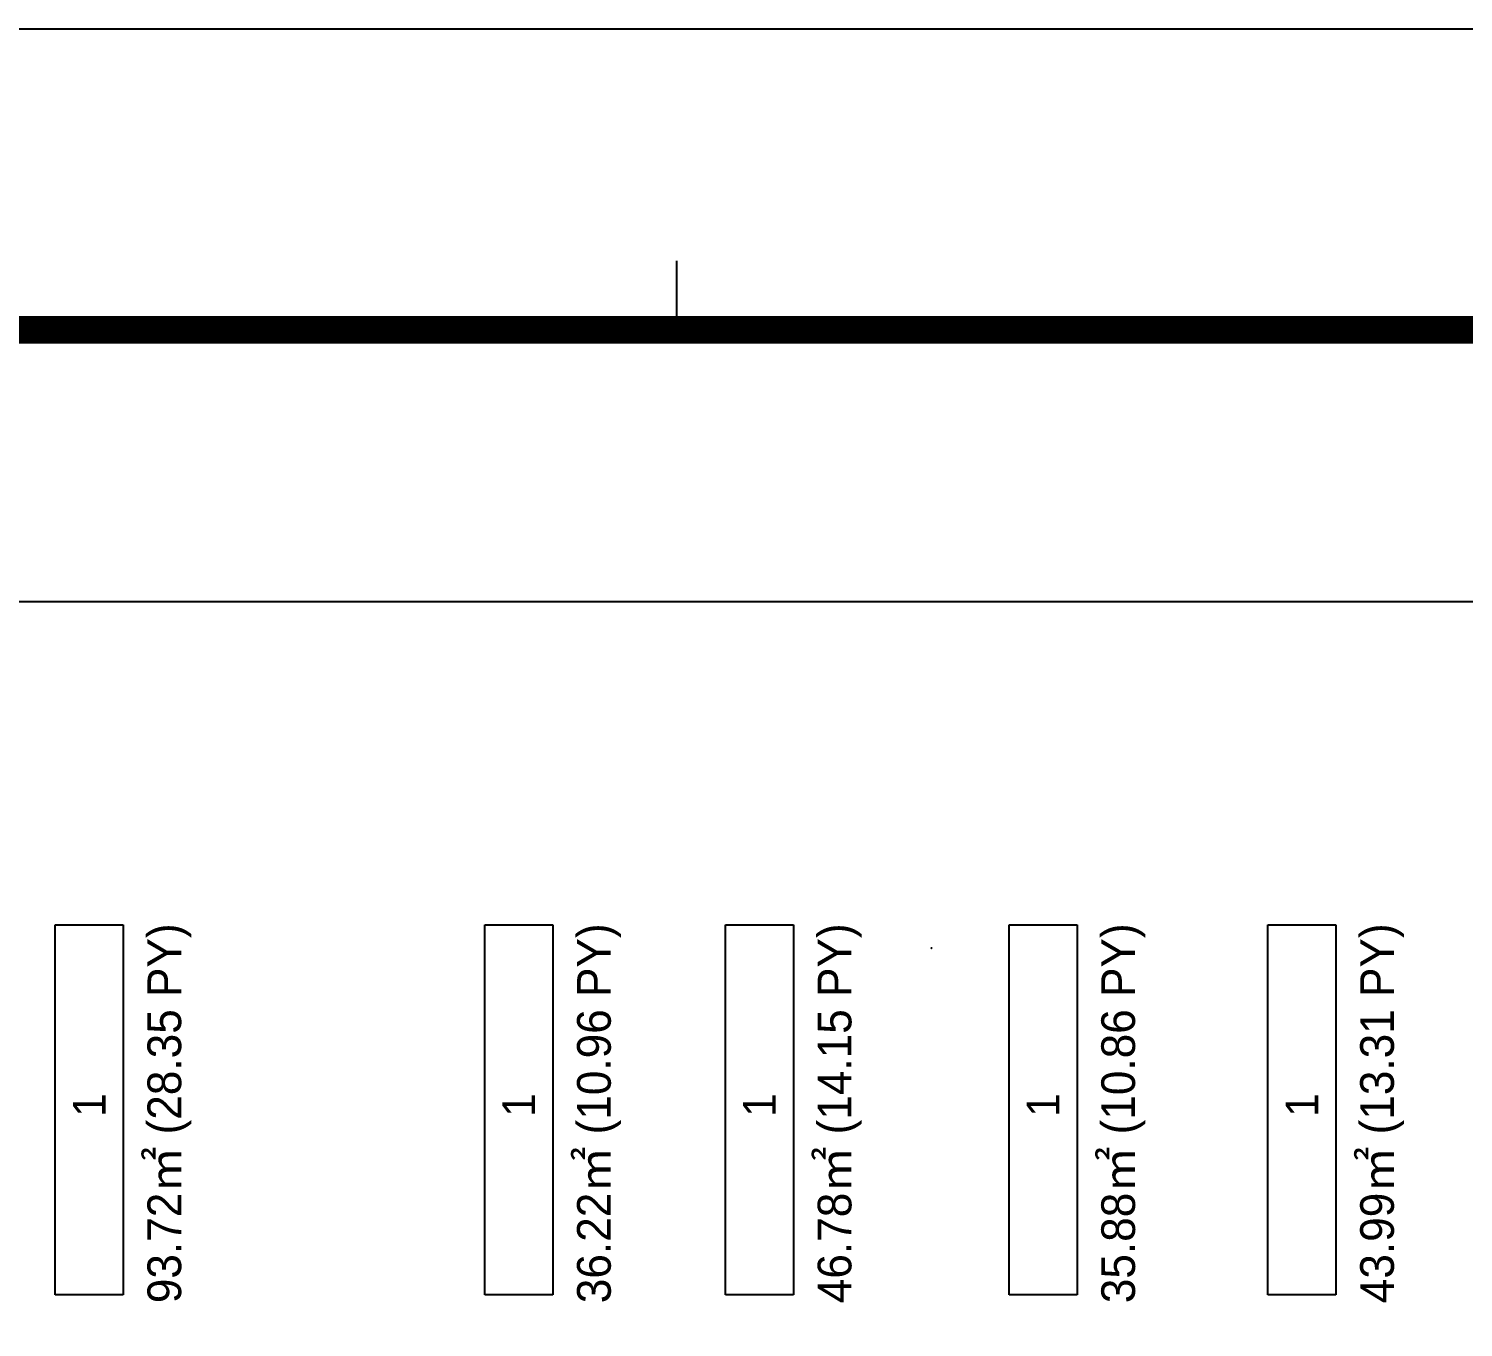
# Model space of a CAD drawing. Header units: millimetres. Extents: x 10479 to 135323, y 879012 to 965592.
# Drawn here: x 46677 to 62322, y 951434 to 965592 of the extents above; entities that cross this region are included whole.
import ezdxf
from ezdxf.enums import TextEntityAlignment as Align

# ---------------------------------------------------------------- set-up
doc = ezdxf.new("R2010")
doc.units = ezdxf.units.MM
doc.layers.add('$CHAR', color=3, linetype='Continuous')
doc.layers.add('SYM', color=4, linetype='Continuous')
doc.styles.add('돋움', font='')
doc.styles.get('돋움').set_extended_font_data('Dotum')

# ---------------------------------------------------------------- blocks, each defined once
blk = doc.blocks.new('도각')
for p, q in [((110695, 8921), (110695, 9428)), ((84695, 8921), (162695, 8921))]:
    blk.add_line(p, q)
blk.add_lwpolyline([(81500, 11136), (165740, 11136), (165740, -47285), (81500, -47285)], close=True)
at = {"const_width": 203}
blk.add_lwpolyline([(162695, -45172), (162695, 8921), (84695, 8921), (84695, -45172)], close=True, dxfattribs=at)
blk.add_lwpolyline([(162695, -41490), (162695, 8921), (84695, 8921), (84695, -41490)], dxfattribs=at)
at = {"color": 1}
blk.add_lwpolyline([(86695, 6921), (160695, 6921), (160695, -39490), (86695, -39490)], close=True, dxfattribs=at)
at = {"layer": 'SYM'}
blk.add_lwpolyline([(112567, 4373), (112566, 4373), (112567, 4372), (112567, 4375), (112568, 4373), (112567, 4373)], dxfattribs=at)
blk = doc.blocks.new('14F')
at = {"color": 8}
for p, q in [((-153034, 778629, 0), (-153034, 782662, 0)), ((-153034, 782662, 0), (-152292, 782662, 0)), ((-152292, 782662, 0), (-152292, 778629, 0)), ((-148349, 778629, 0), (-148349, 782662, 0)), ((-148349, 782662, 0), (-147607, 782662, 0)), ((-147607, 782662, 0), (-147607, 778629, 0)), ((-145725, 778629, 0), (-145725, 782662, 0)), ((-145725, 782662, 0), (-144983, 782662, 0)), ((-144983, 782662, 0), (-144983, 778629, 0)), ((-142632, 778629, 0), (-142632, 782662, 0)), ((-142632, 782662, 0), (-141890, 782662, 0)), ((-141890, 782662, 0), (-141890, 778629, 0)), ((-139809, 778629, 0), (-139809, 782662, 0)), ((-139809, 782662, 0), (-139067, 782662, 0)), ((-139067, 782662, 0), (-139067, 778629, 0)), ((-152292, 778629, 0), (-153034, 778629, 0)), ((-147607, 778629, 0), (-148349, 778629, 0)), ((-144983, 778629, 0), (-145725, 778629, 0)), ((-141890, 778629, 0), (-142632, 778629, 0)), ((-139067, 778629, 0), (-139809, 778629, 0))]:
    blk.add_line(p, q, dxfattribs=at)
at = {"color": 8, "linetype": 'ByBlock', "style": '돋움'}
for s, p in [('93.72㎡ (28.35 PY)', (-151660, 778537)), ('36.22㎡ (10.96 PY)', (-146975, 778537)), ('46.78㎡ (14.15 PY)', (-144351, 778537)), ('35.88㎡ (10.86 PY)', (-141258, 778537)), ('43.99㎡ (13.31 PY)', (-138435, 778537))]:
    blk.add_text(s, height=367.92, rotation=90, dxfattribs=at).set_placement(p)
at = {"color": 8, "linetype": 'ByBlock', "ltscale": 0.1, "style": '돋움'}
for tag, p in [('HRD기획팀', (-160032, 780698, 0)), ('그룹HR팀', (-166987, 780698, 0)), ('인재전략팀', (-162409, 780698, 0)), ('기업문화팀', (-157519, 780698, 0)), ('뷰티교육팀', (-152663, 780698, 0)), ('자산관리팀', (-147978, 780698, 0)), ('법무팀', (-145354, 780698, 0)), ('특허팀', (-142261, 780698, 0)), ('상표팀', (-139438, 780698, 0))]:
    blk.add_attdef(tag, text='', height=356, rotation=90, dxfattribs=at).set_placement(p, align=Align.MIDDLE_CENTER)
at = {"color": 8, "style": '돋움'}
blk.add_attdef('1', text='', height=420, rotation=180, dxfattribs=at).set_placement((-143911, 758189), align=Align.MIDDLE)

msp = doc.modelspace()

# ---------------------------------------------------------------- block references
at = {"layer": '$CHAR', "color": 1}
ref = msp.add_blockref('14F', (200000, 173159.8), dxfattribs=at)
ref.add_attrib('뷰티교육팀', '1', dxfattribs={"layer": '0', "color": 8, "linetype": 'ByBlock', "ltscale": 0.1, "height": 356.2, "rotation": 90, "style": '돋움'}).set_placement((47336.6, 953858, 0), align=Align.MIDDLE_CENTER)
ref.add_attrib('자산관리팀', '1', dxfattribs={"layer": '0', "color": 8, "linetype": 'ByBlock', "ltscale": 0.1, "height": 356.2, "rotation": 90, "style": '돋움'}).set_placement((52021.7, 953858, 0), align=Align.MIDDLE_CENTER)
ref.add_attrib('법무팀', '1', dxfattribs={"layer": '0', "color": 8, "linetype": 'ByBlock', "ltscale": 0.1, "height": 356.2, "rotation": 90, "style": '돋움'}).set_placement((54645.9, 953858, 0), align=Align.MIDDLE_CENTER)
ref.add_attrib('상표팀', '1', dxfattribs={"layer": '0', "color": 8, "linetype": 'ByBlock', "ltscale": 0.1, "height": 356.2, "rotation": 90, "style": '돋움'}).set_placement((60561.9, 953858, 0), align=Align.MIDDLE_CENTER)
ref.add_attrib('특허팀', '1', dxfattribs={"layer": '0', "color": 8, "linetype": 'ByBlock', "ltscale": 0.1, "height": 356.2, "rotation": 90, "style": '돋움'}).set_placement((57738.9, 953858, 0), align=Align.MIDDLE_CENTER)
at = {"xscale": 1.482, "yscale": 1.482, "zscale": 1.482}
msp.add_blockref('도각', (-110303.8, 949088.5), dxfattribs=at)

doc.saveas('drawing.dxf')
